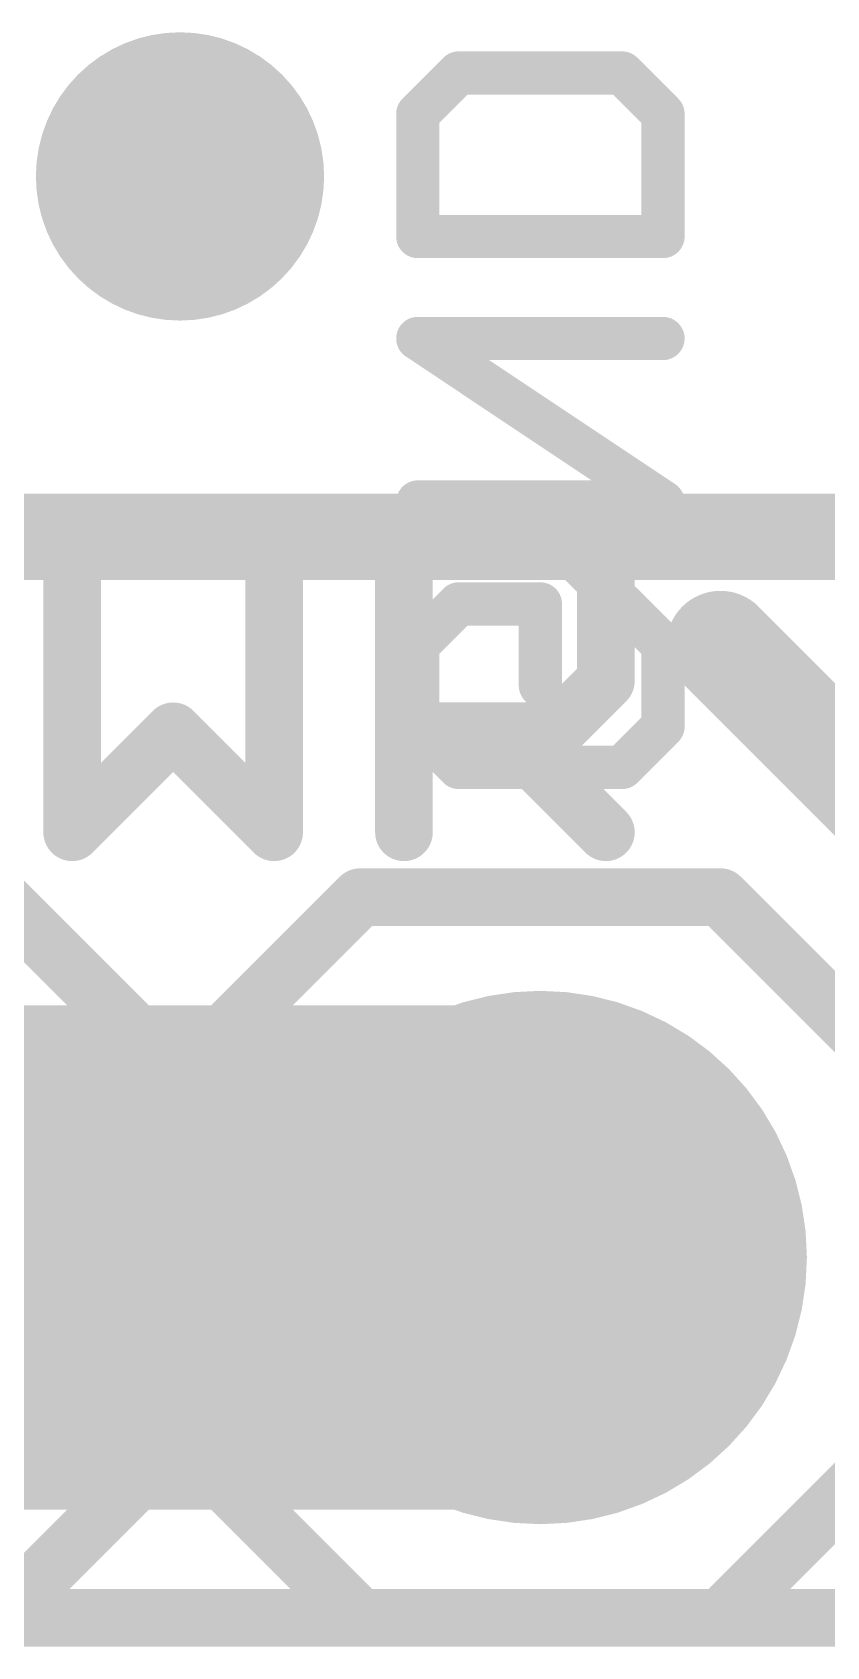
# Model space of a CAD drawing. Extents: x -36.1 to 36.1, y -36.8 to 19.2.
# Drawn here: x -10.68 to -7.88, y -19.15 to -13.46 of the extents above; entities that cross this region are included whole.
import ezdxf

# ---------------------------------------------------------------- set-up
doc = ezdxf.new("R2010")
doc.units = 0
for name, color, linetype in [('1', 12, 'CONTINUOUS'), ('16', 132, 'CONTINUOUS'), ('17', 110, 'CONTINUOUS'), ('18', 110, 'CONTINUOUS'), ('20', 53, 'CONTINUOUS'), ('21', 41, 'CONTINUOUS'), ('22', 40, 'CONTINUOUS')]:
    doc.layers.add(name, color=color, linetype=linetype)

# ---------------------------------------------------------------- blocks, each defined once
blk = doc.blocks.new('ROUNDP')
at = {"const_width": 0.5}
blk.add_lwpolyline([(0, -0.25, 1), (0, 0.25, 1), (0, -0.25)], format="xyb", dxfattribs=at)
blk = doc.blocks.new('ROUNDV')
at = {"const_width": 0.5}
blk.add_lwpolyline([(0, -0.25, 1), (0, 0.25, 1), (0, -0.25)], format="xyb", dxfattribs=at)

msp = doc.modelspace()

# ---------------------------------------------------------------- linework, layer by layer
at = {"layer": '1'}
for points, const_width in [([(11.43, -15.24), (-11.43, -15.24)], 0.3048), ([(17.78, -19.05), (-17.78, -19.05)], 0.2032)]:
    msp.add_lwpolyline(points, dxfattribs=dict(at, const_width=const_width))
at = {"layer": '16', "const_width": 0.2032}
msp.add_lwpolyline([(17.78, -19.05), (-17.78, -19.05)], dxfattribs=at)
at = {"layer": '20', "const_width": 0.2032}
msp.add_lwpolyline([(17.78, -19.05), (-17.78, -19.05)], dxfattribs=at)
at = {"layer": '21'}
for points, const_width in [([(-10.54, -15.2137), (-10.54, -16.2814)], 0.2032), ([(-9.8282, -16.2814), (-9.8282, -15.2137)], 0.2032), ([(-9.3706, -16.2814), (-9.3706, -15.2137)], 0.2032), ([(-9.3706, -15.2137), (-8.8368, -15.2137)], 0.2032), ([(-8.8368, -15.2137), (-8.6588, -15.3916)], 0.2032), ([(-8.6588, -15.3916), (-8.6588, -15.7475)], 0.2032), ([(-7.62, -16.256), (-8.255, -15.621)], 0.381), ([(-8.6588, -15.7475), (-8.8368, -15.9255)], 0.2032), ([(-10.54, -16.2814), (-10.1841, -15.9255)], 0.2032), ([(-10.1841, -15.9255), (-9.8282, -16.2814)], 0.2032), ([(-8.8368, -15.9255), (-9.3706, -15.9255)], 0.2032), ([(-9.0147, -15.9255), (-8.6588, -16.2814)], 0.2032), ([(-11.43, -17.78), (-8.89, -17.78)], 1.778)]:
    msp.add_lwpolyline(points, dxfattribs=dict(at, const_width=const_width))
for points, const_width in [([(-10.4892, -15.2137, 1), (-10.5908, -15.2137)], 0.1016), ([(-9.7774, -15.2137, 1), (-9.879, -15.2137)], 0.1016), ([(-9.3198, -15.2137, 1), (-9.4214, -15.2137)], 0.1016), ([(-9.3706, -15.1629, 1), (-9.3706, -15.2645)], 0.1016), ([(-8.8008, -15.1778, 1), (-8.8727, -15.2496)], 0.1016), ([(-8.8368, -15.2645, 1), (-8.8368, -15.1629)], 0.1016), ([(-8.608, -15.3916, 1), (-8.7096, -15.3916)], 0.1016), ([(-8.6947, -15.4276, 1), (-8.6229, -15.3557)], 0.1016), ([(-8.1876, -15.5536, 1), (-8.3224, -15.6884)], 0.1905), ([(-8.6229, -15.7835, 1), (-8.6947, -15.7116)], 0.1016), ([(-8.7096, -15.7475, 1), (-8.608, -15.7475)], 0.1016), ([(-10.1482, -15.8896, 1), (-10.22, -15.9614)], 0.1016), ([(-10.1482, -15.9614, 1), (-10.22, -15.8896)], 0.1016), ([(-9.3706, -15.8747, 1), (-9.3706, -15.9763)], 0.1016), ([(-8.9788, -15.8896, 1), (-9.0506, -15.9614)], 0.1016), ([(-8.8727, -15.8896, 1), (-8.8008, -15.9614)], 0.1016), ([(-8.8368, -15.9763, 1), (-8.8368, -15.8747)], 0.1016), ([(-10.5759, -16.2455, 1), (-10.5041, -16.3173)], 0.1016), ([(-9.8641, -16.3173, 1), (-9.7923, -16.2455)], 0.1016), ([(-8.6947, -16.3173, 1), (-8.6229, -16.2455)], 0.1016), ([(-10.5908, -16.2814, 1), (-10.4892, -16.2814)], 0.1016), ([(-9.879, -16.2814, 1), (-9.7774, -16.2814)], 0.1016), ([(-9.4214, -16.2814, 1), (-9.3198, -16.2814)], 0.1016), ([(-8.89, -18.2245, 1), (-8.89, -17.3355)], 0.889)]:
    msp.add_lwpolyline(points, format="xyb", dxfattribs=dict(at, const_width=const_width))
at = {"layer": '22'}
for points, const_width in [([(-9.3218, -13.7496), (-9.1777, -13.6055)], 0.1524), ([(-9.1777, -13.6055), (-8.6015, -13.6055)], 0.1524), ([(-8.6015, -13.6055), (-8.4575, -13.7496)], 0.1524), ([(-9.3218, -14.1818), (-9.3218, -13.7496)], 0.1524), ([(-8.4575, -13.7496), (-8.4575, -14.1818)], 0.1524), ([(-8.4575, -14.1818), (-9.3218, -14.1818)], 0.1524), ([(-8.4575, -15.1173), (-9.3218, -14.5411)], 0.1524), ([(-9.3218, -14.5411), (-8.4575, -14.5411)], 0.1524), ([(-9.3218, -15.1173), (-8.4575, -15.1173)], 0.1524), ([(-9.3218, -15.6206), (-9.1777, -15.4766)], 0.1524), ([(-9.1777, -15.4766), (-8.8896, -15.4766)], 0.1524), ([(-8.8896, -15.4766), (-8.8896, -15.7647)], 0.1524), ([(-8.6015, -15.4766), (-8.4575, -15.6206)], 0.1524), ([(-9.3218, -15.9087), (-9.3218, -15.6206)], 0.1524), ([(-8.4575, -15.6206), (-8.4575, -15.9087)], 0.1524), ([(-9.1777, -16.0528), (-9.3218, -15.9087)], 0.1524), ([(-8.4575, -15.9087), (-8.6015, -16.0528)], 0.1524), ([(-8.6015, -16.0528), (-9.1777, -16.0528)], 0.1524), ([(-10.795, -16.51), (-10.16, -17.145)], 0.2032), ([(-9.525, -16.51), (-10.16, -17.145)], 0.2032), ([(-8.255, -16.51), (-9.525, -16.51)], 0.2032), ([(-8.255, -16.51), (-7.62, -17.145)], 0.2032), ([(-10.16, -18.415), (-10.795, -19.05)], 0.2032), ([(-10.16, -18.415), (-9.525, -19.05)], 0.2032), ([(-7.62, -18.415), (-8.255, -19.05)], 0.2032), ([(-9.525, -19.05), (-8.255, -19.05)], 0.2032)]:
    msp.add_lwpolyline(points, dxfattribs=dict(at, const_width=const_width))
for points, const_width in [([(-9.1777, -13.5674, 1), (-9.1777, -13.6436)], 0.0762), ([(-9.1508, -13.6325, 1), (-9.2047, -13.5786)], 0.0762), ([(-8.5746, -13.5786, 1), (-8.6285, -13.6325)], 0.0762), ([(-8.6015, -13.6436, 1), (-8.6015, -13.5674)], 0.0762), ([(-9.2837, -13.7496, 1), (-9.3599, -13.7496)], 0.0762), ([(-9.3487, -13.7227, 1), (-9.2949, -13.7765)], 0.0762), ([(-8.4194, -13.7496, 1), (-8.4956, -13.7496)], 0.0762), ([(-8.4844, -13.7765, 1), (-8.4305, -13.7227)], 0.0762), ([(-9.3218, -14.1437, 1), (-9.3218, -14.2199)], 0.0762), ([(-8.4575, -14.2199, 1), (-8.4575, -14.1437)], 0.0762), ([(-9.3599, -14.1818, 1), (-9.2837, -14.1818)], 0.0762), ([(-8.4956, -14.1818, 1), (-8.4194, -14.1818)], 0.0762), ([(-9.3007, -14.5094, 1), (-9.3429, -14.5728)], 0.0762), ([(-9.3218, -14.503, 1), (-9.3218, -14.5792)], 0.0762), ([(-8.4575, -14.5792, 1), (-8.4575, -14.503)], 0.0762), ([(-9.3218, -15.0792, 1), (-9.3218, -15.1554)], 0.0762), ([(-8.4786, -15.149, 1), (-8.4363, -15.0856)], 0.0762), ([(-8.4575, -15.1554, 1), (-8.4575, -15.0792)], 0.0762), ([(-9.1777, -15.4385, 1), (-9.1777, -15.5147)], 0.0762), ([(-9.1508, -15.5035, 1), (-9.2047, -15.4496)], 0.0762), ([(-8.8515, -15.4766, 1), (-8.9277, -15.4766)], 0.0762), ([(-8.8896, -15.5147, 1), (-8.8896, -15.4385)], 0.0762), ([(-8.5746, -15.4496, 1), (-8.6285, -15.5035)], 0.0762), ([(-9.2837, -15.6206, 1), (-9.3599, -15.6206)], 0.0762), ([(-9.3487, -15.5937, 1), (-9.2949, -15.6476)], 0.0762), ([(-8.4194, -15.6206, 1), (-8.4956, -15.6206)], 0.0762), ([(-8.4844, -15.6476, 1), (-8.4305, -15.5937)], 0.0762), ([(-8.9277, -15.7647, 1), (-8.8515, -15.7647)], 0.0762), ([(-9.2949, -15.8818, 1), (-9.3487, -15.9357)], 0.0762), ([(-9.3599, -15.9087, 1), (-9.2837, -15.9087)], 0.0762), ([(-8.4956, -15.9087, 1), (-8.4194, -15.9087)], 0.0762), ([(-8.4305, -15.9357, 1), (-8.4844, -15.8818)], 0.0762), ([(-9.1777, -16.0147, 1), (-9.1777, -16.0909)], 0.0762), ([(-8.6015, -16.0909, 1), (-8.6015, -16.0147)], 0.0762), ([(-9.2047, -16.0797, 1), (-9.1508, -16.0259)], 0.0762), ([(-8.6285, -16.0259, 1), (-8.5746, -16.0797)], 0.0762), ([(-9.525, -16.4592, 1), (-9.525, -16.5608)], 0.1016), ([(-9.4891, -16.5459, 1), (-9.5609, -16.4741)], 0.1016), ([(-8.2191, -16.4741, 1), (-8.2909, -16.5459)], 0.1016), ([(-8.255, -16.5608, 1), (-8.255, -16.4592)], 0.1016), ([(-10.1959, -17.1091, 1), (-10.1241, -17.1809)], 0.1016), ([(-10.1959, -17.1809, 1), (-10.1241, -17.1091)], 0.1016), ([(-10.1241, -18.3791, 1), (-10.1959, -18.4509)], 0.1016), ([(-10.1241, -18.4509, 1), (-10.1959, -18.3791)], 0.1016), ([(-9.525, -18.9992, 1), (-9.525, -19.1008)], 0.1016), ([(-9.5609, -19.0859, 1), (-9.4891, -19.0141)], 0.1016), ([(-8.2909, -19.0141, 1), (-8.2191, -19.0859)], 0.1016), ([(-8.255, -19.1008, 1), (-8.255, -18.9992)], 0.1016)]:
    msp.add_lwpolyline(points, format="xyb", dxfattribs=dict(at, const_width=const_width))

# ---------------------------------------------------------------- block references
at = {"layer": '17', "xscale": 1.8796, "yscale": 1.8796, "rotation": 90}
for p in [(-11.43, -17.78), (-11.43, -17.78), (-8.89, -17.78), (-8.89, -17.78)]:
    msp.add_blockref('ROUNDP', p, dxfattribs=at)
at = {"layer": '18', "xscale": 1.016, "yscale": 1.016}
msp.add_blockref('ROUNDV', (-10.16, -13.97), dxfattribs=at)
msp.add_blockref('ROUNDV', (-10.16, -13.97), dxfattribs=at)

doc.saveas('drawing.dxf')
